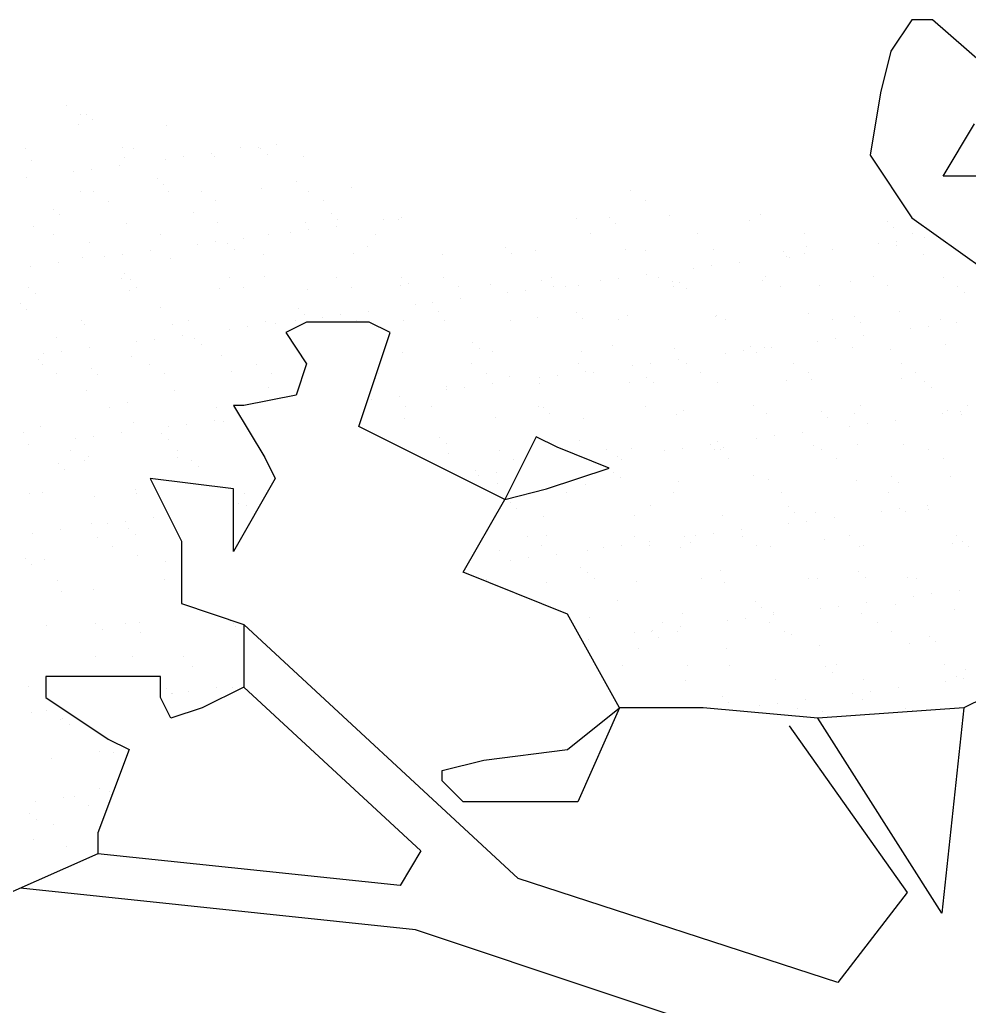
# Model space of a CAD drawing. Header units: millimetres. Extents: x 454 to 24074, y 929 to 15016.
# Drawn here: x 11877 to 12342, y 7680 to 8163.2 of the extents above; entities that cross this region are included whole.
import ezdxf

# ---------------------------------------------------------------- set-up
doc = ezdxf.new("R2010")
doc.units = ezdxf.units.MM
doc.layers.add('cadblocksdwg.com', color=255, linetype='Continuous')

# ---------------------------------------------------------------- blocks, each defined once
blk = doc.blocks.new('*X19')
at = {"color": 0}
for p, q in [((658.6789, 74.1592), (658.6789, 74.1592)), ((658.6957, 74.1485), (658.6957, 74.1485)), ((658.7024, 74.1494), (658.7024, 74.1494)), ((658.7098, 74.1426), (658.7098, 74.1426)), ((658.6928, 74.1368), (658.6928, 74.1368)), ((658.7951, 74.1363), (658.7951, 74.1363)), ((658.6319, 74.1096), (658.6319, 74.1096)), ((658.7446, 74.1107), (658.7446, 74.1107)), ((658.7565, 74.1098), (658.7565, 74.1098)), ((658.881, 74.11), (658.881, 74.11)), ((658.9023, 74.1111), (658.9023, 74.1111)), ((658.9046, 74.1094), (658.9046, 74.1094)), ((658.9231, 74.1138), (658.9231, 74.1138)), ((658.7469, 74.0993), (658.7469, 74.0993)), ((658.7947, 74.0969), (658.7947, 74.0969)), ((658.8155, 74.0996), (658.8155, 74.0996)), ((658.848, 74.1039), (658.848, 74.1039)), ((658.8516, 74.1006), (658.8516, 74.1006)), ((658.912, 74.1026), (658.912, 74.1026)), ((658.9539, 74.1001), (658.9539, 74.1001)), ((658.6388, 74.0954), (658.6388, 74.0954)), ((658.7078, 74.0855), (658.7078, 74.0855)), ((658.7403, 74.0898), (658.7403, 74.0898)), ((658.6327, 74.0756), (658.6327, 74.0756)), ((658.687, 74.0827), (658.687, 74.0827)), ((658.7844, 74.0743), (658.7844, 74.0743)), ((658.7918, 74.0675), (658.7918, 74.0675)), ((658.9057, 74.0631), (658.9057, 74.0631)), ((658.9468, 74.0707), (658.9468, 74.0707)), ((659.0104, 74.0644), (659.0104, 74.0644)), ((658.6953, 74.0597), (658.6953, 74.0597)), ((658.7112, 74.0591), (658.7112, 74.0591)), ((658.7976, 74.0592), (658.7976, 74.0592)), ((658.8357, 74.0593), (658.8357, 74.0593)), ((658.9603, 74.0595), (658.9603, 74.0595)), ((659.334, 74.0602), (659.334, 74.0602)), ((658.728, 74.0483), (658.728, 74.0483)), ((658.8526, 74.0486), (658.8526, 74.0486)), ((658.9772, 74.0488), (658.9772, 74.0488)), ((659.3509, 74.0495), (659.3509, 74.0495)), ((658.6642, 74.0391), (658.6642, 74.0391)), ((658.6715, 74.0324), (658.6715, 74.0324)), ((658.8266, 74.0356), (658.8266, 74.0356)), ((658.9866, 74.0342), (658.9866, 74.0342)), ((659.0677, 74.0293), (659.0677, 74.0293)), ((659.3091, 74.0293), (659.3091, 74.0293)), ((659.3795, 74.0317), (659.3795, 74.0317)), ((659.4842, 74.033), (659.4842, 74.033)), ((658.6414, 74.0183), (658.6414, 74.0183)), ((658.7494, 74.0222), (658.7494, 74.0222)), ((658.8541, 74.0235), (658.8541, 74.0235)), ((658.9564, 74.023), (658.9564, 74.023)), ((658.9925, 74.0194), (658.9925, 74.0194)), ((658.994, 74.0275), (658.994, 74.0275)), ((659.0469, 74.0265), (659.0469, 74.0265)), ((659.0645, 74.0269), (659.0645, 74.0269)), ((659.2715, 74.0278), (659.2715, 74.0278)), ((659.3165, 74.0226), (659.3165, 74.0226)), ((659.4715, 74.0258), (659.4715, 74.0258)), ((659.6316, 74.0244), (659.6316, 74.0244)), ((659.639, 74.0177), (659.639, 74.0177)), ((658.6642, 74.0094), (658.6642, 74.0094)), ((658.7888, 74.0096), (658.7888, 74.0096)), ((658.8849, 74.0052), (658.8849, 74.0052)), ((658.9133, 74.0099), (658.9133, 74.0099)), ((658.9392, 74.0124), (658.9392, 74.0124)), ((658.96, 74.0151), (658.96, 74.0151)), ((659.0379, 74.0101), (659.0379, 74.0101)), ((659.287, 74.0106), (659.287, 74.0106)), ((659.4116, 74.0108), (659.4116, 74.0108)), ((659.5362, 74.011), (659.5362, 74.011)), ((659.6607, 74.0112), (659.6607, 74.0112)), ((659.6754, 74.0057), (659.6754, 74.0057)), ((658.7063, 74.0005), (658.7063, 74.0005)), ((658.8315, 73.9982), (658.8315, 73.9982)), ((658.8524, 74.0009), (658.8524, 74.0009)), ((658.8664, 73.9991), (658.8664, 73.9991)), ((659.0288, 73.9956), (659.0288, 73.9956)), ((659.1889, 73.9942), (659.1889, 73.9942)), ((659.5383, 73.9955), (659.5383, 73.9955)), ((659.6221, 73.9987), (659.6221, 73.9987)), ((659.6429, 74.0015), (659.6429, 74.0015)), ((659.643, 73.9968), (659.643, 73.9968)), ((658.6978, 73.9826), (658.6978, 73.9826)), ((658.7239, 73.984), (658.7239, 73.984)), ((658.7447, 73.9868), (658.7447, 73.9868)), ((658.7772, 73.991), (658.7772, 73.991)), ((658.8738, 73.9924), (658.8738, 73.9924)), ((658.9082, 73.986), (658.9082, 73.986)), ((659.0129, 73.9873), (659.0129, 73.9873)), ((659.1152, 73.9869), (659.1152, 73.9869)), ((659.1962, 73.9875), (659.1962, 73.9875)), ((659.2232, 73.9907), (659.2232, 73.9907)), ((659.328, 73.9921), (659.328, 73.9921)), ((659.3513, 73.9907), (659.3513, 73.9907)), ((659.4303, 73.9916), (659.4303, 73.9916)), ((659.5113, 73.9893), (659.5113, 73.9893)), ((659.5144, 73.9845), (659.5144, 73.9845)), ((659.5187, 73.9826), (659.5187, 73.9826)), ((659.5353, 73.9873), (659.5353, 73.9873)), ((659.5678, 73.9916), (659.5678, 73.9916)), ((659.6738, 73.9858), (659.6738, 73.9858)), ((658.637, 73.9726), (658.637, 73.9726)), ((658.6695, 73.9769), (658.6695, 73.9769)), ((658.8002, 73.9821), (658.8002, 73.9821)), ((659.4276, 73.9731), (659.4276, 73.9731)), ((659.4601, 73.9774), (659.4601, 73.9774)), ((658.7461, 73.964), (658.7461, 73.964)), ((658.9086, 73.9605), (658.9086, 73.9605)), ((658.9926, 73.9594), (658.9926, 73.9594)), ((659.1172, 73.9596), (659.1172, 73.9596)), ((659.2417, 73.9598), (659.2417, 73.9598)), ((659.3524, 73.9632), (659.3524, 73.9632)), ((659.3663, 73.96), (659.3663, 73.96)), ((659.4068, 73.9704), (659.4068, 73.9704)), ((659.4909, 73.9603), (659.4909, 73.9603)), ((659.6154, 73.9605), (659.6154, 73.9605)), ((658.6358, 73.9479), (658.6358, 73.9479)), ((658.7435, 73.9589), (658.7435, 73.9589)), ((658.7535, 73.9573), (658.7535, 73.9573)), ((658.7603, 73.9482), (658.7603, 73.9482)), ((658.868, 73.9591), (658.868, 73.9591)), ((658.8849, 73.9484), (658.8849, 73.9484)), ((659.0095, 73.9486), (659.0095, 73.9486)), ((659.067, 73.9498), (659.067, 73.9498)), ((659.0686, 73.9591), (659.0686, 73.9591)), ((659.076, 73.9524), (659.076, 73.9524)), ((659.134, 73.9488), (659.134, 73.9488)), ((659.1717, 73.9512), (659.1717, 73.9512)), ((659.231, 73.9556), (659.231, 73.9556)), ((659.2448, 73.949), (659.2448, 73.949)), ((659.2586, 73.9491), (659.2586, 73.9491)), ((659.274, 73.9507), (659.274, 73.9507)), ((659.2991, 73.9562), (659.2991, 73.9562)), ((659.3199, 73.9589), (659.3199, 73.9589)), ((659.382, 73.9546), (659.382, 73.9546)), ((659.3832, 73.9493), (659.3832, 73.9493)), ((659.3911, 73.9542), (659.3911, 73.9542)), ((659.4867, 73.9559), (659.4867, 73.9559)), ((659.5077, 73.9495), (659.5077, 73.9495)), ((659.5535, 73.9507), (659.5535, 73.9507)), ((659.5891, 73.9554), (659.5891, 73.9554)), ((659.6323, 73.9498), (659.6323, 73.9498)), ((659.6971, 73.9593), (659.6971, 73.9593)), ((659.7136, 73.9493), (659.7136, 73.9493)), ((658.6439, 73.9412), (658.6439, 73.9412)), ((658.7519, 73.9451), (658.7519, 73.9451)), ((658.8566, 73.9464), (658.8566, 73.9464)), ((658.9589, 73.946), (658.9589, 73.946)), ((659.1914, 73.942), (659.1914, 73.942)), ((659.2122, 73.9448), (659.2122, 73.9448)), ((659.3985, 73.9474), (659.3985, 73.9474)), ((659.7209, 73.9425), (659.7209, 73.9425)), ((658.6259, 73.9289), (658.6259, 73.9289)), ((658.7883, 73.9254), (658.7883, 73.9254)), ((659.0838, 73.9278), (659.0838, 73.9278)), ((659.1046, 73.9306), (659.1046, 73.9306)), ((659.1371, 73.9349), (659.1371, 73.9349)), ((658.6333, 73.9222), (658.6333, 73.9222)), ((658.9484, 73.924), (658.9484, 73.924)), ((658.9557, 73.9172), (658.9557, 73.9172)), ((658.9761, 73.9137), (658.9761, 73.9137)), ((658.9969, 73.9164), (658.9969, 73.9164)), ((659.0294, 73.9207), (659.0294, 73.9207)), ((659.1108, 73.9205), (659.1108, 73.9205)), ((659.2258, 73.9137), (659.2258, 73.9137)), ((659.2708, 73.9191), (659.2708, 73.9191)), ((659.3305, 73.915), (659.3305, 73.915)), ((659.4328, 73.9145), (659.4328, 73.9145)), ((659.4333, 73.9156), (659.4333, 73.9156)), ((659.5408, 73.9184), (659.5408, 73.9184)), ((659.5933, 73.9142), (659.5933, 73.9142)), ((659.6455, 73.9197), (659.6455, 73.9197)), ((658.6965, 73.9093), (658.6965, 73.9093)), ((658.7003, 73.9055), (658.7003, 73.9055)), ((658.8027, 73.905), (658.8027, 73.905)), ((658.8211, 73.9095), (658.8211, 73.9095)), ((658.8892, 73.9022), (658.8892, 73.9022)), ((658.9107, 73.9089), (658.9107, 73.9089)), ((658.9218, 73.9065), (658.9218, 73.9065)), ((658.9456, 73.9097), (658.9456, 73.9097)), ((659.0154, 73.9103), (659.0154, 73.9103)), ((659.0702, 73.9099), (659.0702, 73.9099)), ((659.1177, 73.9098), (659.1177, 73.9098)), ((659.1948, 73.9102), (659.1948, 73.9102)), ((659.2782, 73.9123), (659.2782, 73.9123)), ((659.3193, 73.9104), (659.3193, 73.9104)), ((659.4439, 73.9106), (659.4439, 73.9106)), ((659.5685, 73.9108), (659.5685, 73.9108)), ((659.6007, 73.9074), (659.6007, 73.9074)), ((659.6798, 73.9027), (659.6798, 73.9027)), ((659.693, 73.9111), (659.693, 73.9111)), ((659.7123, 73.907), (659.7123, 73.907)), ((658.8141, 73.8923), (658.8141, 73.8923)), ((658.8684, 73.8995), (658.8684, 73.8995)), ((659.6047, 73.8928), (659.6047, 73.8928)), ((659.659, 73.9), (659.659, 73.9)), ((658.6681, 73.8903), (658.6681, 73.8903)), ((658.7607, 73.8853), (658.7607, 73.8853)), ((658.7816, 73.8881), (658.7816, 73.8881)), ((658.8281, 73.8889), (658.8281, 73.8889)), ((658.8355, 73.8821), (658.8355, 73.8821)), ((659.1506, 73.884), (659.1506, 73.884)), ((659.313, 73.8805), (659.313, 73.8805)), ((659.5513, 73.8858), (659.5513, 73.8858)), ((659.5721, 73.8886), (659.5721, 73.8886)), ((659.6996, 73.8822), (659.6996, 73.8822)), ((658.6531, 73.8711), (658.6531, 73.8711)), ((658.6739, 73.8739), (658.6739, 73.8739)), ((658.7064, 73.8782), (658.7064, 73.8782)), ((658.7544, 73.868), (658.7544, 73.868)), ((658.8591, 73.8694), (658.8591, 73.8694)), ((659.0695, 73.8728), (659.0695, 73.8728)), ((659.158, 73.8772), (659.158, 73.8772)), ((659.1742, 73.8741), (659.1742, 73.8741)), ((659.2765, 73.8736), (659.2765, 73.8736)), ((659.3846, 73.8775), (659.3846, 73.8775)), ((659.4436, 73.8717), (659.4436, 73.8717)), ((659.4645, 73.8744), (659.4645, 73.8744)), ((659.4731, 73.8791), (659.4731, 73.8791)), ((659.4804, 73.8723), (659.4804, 73.8723)), ((659.4893, 73.8788), (659.4893, 73.8788)), ((659.497, 73.8787), (659.497, 73.8787)), ((659.5916, 73.8784), (659.5916, 73.8784)), ((659.6355, 73.8755), (659.6355, 73.8755)), ((658.6464, 73.8641), (658.6464, 73.8641)), ((658.6512, 73.8585), (658.6512, 73.8585)), ((658.7758, 73.8588), (658.7758, 73.8588)), ((658.9003, 73.859), (658.9003, 73.859)), ((659.1495, 73.8594), (659.1495, 73.8594)), ((659.274, 73.8597), (659.274, 73.8597)), ((659.336, 73.8575), (659.336, 73.8575)), ((659.3568, 73.8602), (659.3568, 73.8602)), ((659.3893, 73.8645), (659.3893, 73.8645)), ((659.3986, 73.8599), (659.3986, 73.8599)), ((659.5232, 73.8601), (659.5232, 73.8601)), ((659.6477, 73.8603), (659.6477, 73.8603)), ((658.6681, 73.8478), (658.6681, 73.8478)), ((658.7079, 73.8538), (658.7079, 73.8538)), ((658.7153, 73.847), (658.7153, 73.847)), ((658.7926, 73.848), (658.7926, 73.848)), ((658.8703, 73.8503), (658.8703, 73.8503)), ((658.9172, 73.8482), (658.9172, 73.8482)), ((659.0418, 73.8485), (659.0418, 73.8485)), ((659.1663, 73.8487), (659.1663, 73.8487)), ((659.1928, 73.8453), (659.1928, 73.8453)), ((659.2491, 73.846), (659.2491, 73.846)), ((659.2816, 73.8503), (659.2816, 73.8503)), ((659.2909, 73.8489), (659.2909, 73.8489)), ((659.4155, 73.8491), (659.4155, 73.8491)), ((659.54, 73.8494), (659.54, 73.8494)), ((659.6646, 73.8496), (659.6646, 73.8496)), ((659.0377, 73.8421), (659.0377, 73.8421)), ((659.174, 73.8361), (659.174, 73.8361)), ((659.2283, 73.8433), (659.2283, 73.8433)), ((659.2283, 73.8366), (659.2283, 73.8366)), ((659.333, 73.8379), (659.333, 73.8379)), ((659.3528, 73.844), (659.3528, 73.844)), ((659.3602, 73.8372), (659.3602, 73.8372)), ((659.4353, 73.8374), (659.4353, 73.8374)), ((659.5152, 73.8404), (659.5152, 73.8404)), ((659.5434, 73.8413), (659.5434, 73.8413)), ((659.6481, 73.8427), (659.6481, 73.8427)), ((659.6753, 73.8391), (659.6753, 73.8391)), ((658.7029, 73.8285), (658.7029, 73.8285)), ((658.8052, 73.828), (658.8052, 73.828)), ((658.9132, 73.8319), (658.9132, 73.8319)), ((659.0663, 73.822), (659.0663, 73.822)), ((659.1203, 73.8327), (659.1203, 73.8327)), ((659.1206, 73.8291), (659.1206, 73.8291)), ((659.1415, 73.8319), (659.1415, 73.8319)), ((659.6827, 73.8323), (659.6827, 73.8323)), ((658.7501, 73.8151), (658.7501, 73.8151)), ((659.0338, 73.8177), (659.0338, 73.8177)), ((659.6008, 73.8107), (659.6008, 73.8107)), ((659.7253, 73.8109), (659.7253, 73.8109)), ((658.7288, 73.8091), (658.7288, 73.8091)), ((658.8534, 73.8093), (658.8534, 73.8093)), ((659.0725, 73.8102), (659.0725, 73.8102)), ((659.1025, 73.8098), (659.1025, 73.8098)), ((659.2271, 73.81), (659.2271, 73.81)), ((659.2326, 73.8089), (659.2326, 73.8089)), ((659.24, 73.8021), (659.24, 73.8021)), ((659.3516, 73.8102), (659.3516, 73.8102)), ((659.3871, 73.8004), (659.3871, 73.8004)), ((659.395, 73.8053), (659.395, 73.8053)), ((659.4762, 73.8105), (659.4762, 73.8105)), ((659.4918, 73.8018), (659.4918, 73.8018)), ((659.5551, 73.8039), (659.5551, 73.8039)), ((659.5941, 73.8013), (659.5941, 73.8013)), ((659.6959, 73.8013), (659.6959, 73.8013)), ((659.7021, 73.8052), (659.7021, 73.8052)), ((659.7167, 73.804), (659.7167, 73.804)), ((659.7175, 73.8004), (659.7175, 73.8004)), ((658.757, 73.791), (658.757, 73.791)), ((658.8184, 73.7893), (658.8184, 73.7893)), ((658.851, 73.7936), (658.851, 73.7936)), ((658.8617, 73.7923), (658.8617, 73.7923)), ((659.072, 73.7957), (659.072, 73.7957)), ((659.1767, 73.797), (659.1767, 73.797)), ((659.279, 73.7965), (659.279, 73.7965)), ((659.5624, 73.7972), (659.5624, 73.7972)), ((659.609, 73.7899), (659.609, 73.7899)), ((659.6415, 73.7941), (659.6415, 73.7941)), ((658.6298, 73.78), (658.6298, 73.78)), ((658.6489, 73.7871), (658.6489, 73.7871)), ((658.7433, 73.7794), (658.7433, 73.7794)), ((658.7899, 73.7787), (658.7899, 73.7787)), ((658.7976, 73.7866), (658.7976, 73.7866)), ((659.5339, 73.78), (659.5339, 73.78)), ((659.5882, 73.7871), (659.5882, 73.7871)), ((658.6356, 73.7653), (658.6356, 73.7653)), ((658.69, 73.7724), (658.69, 73.7724)), ((658.7108, 73.7752), (658.7108, 73.7752)), ((658.7972, 73.7719), (658.7972, 73.7719)), ((659.1123, 73.7738), (659.1123, 73.7738)), ((659.1197, 73.767), (659.1197, 73.767)), ((659.2748, 73.7702), (659.2748, 73.7702)), ((659.4262, 73.7658), (659.4262, 73.7658)), ((659.4348, 73.7688), (659.4348, 73.7688)), ((659.4805, 73.7729), (659.4805, 73.7729)), ((659.5013, 73.7757), (659.5013, 73.7757)), ((659.5972, 73.7653), (659.5972, 73.7653)), ((659.6506, 73.7656), (659.6506, 73.7656)), ((658.6835, 73.7584), (658.6835, 73.7584)), ((658.8081, 73.7586), (658.8081, 73.7586)), ((659.1228, 73.7556), (659.1228, 73.7556)), ((659.1818, 73.7593), (659.1818, 73.7593)), ((659.3063, 73.7595), (659.3063, 73.7595)), ((659.3355, 73.7609), (659.3355, 73.7609)), ((659.3729, 73.7588), (659.3729, 73.7588)), ((659.3937, 73.7615), (659.3937, 73.7615)), ((659.4309, 73.7597), (659.4309, 73.7597)), ((659.4378, 73.7604), (659.4378, 73.7604)), ((659.4422, 73.7621), (659.4422, 73.7621)), ((659.5459, 73.7643), (659.5459, 73.7643)), ((659.5555, 73.7599), (659.5555, 73.7599)), ((659.68, 73.7602), (659.68, 73.7602)), ((658.6696, 73.7436), (658.6696, 73.7436)), ((658.7004, 73.7476), (658.7004, 73.7476)), ((658.7054, 73.7514), (658.7054, 73.7514)), ((658.8077, 73.7509), (658.8077, 73.7509)), ((658.8249, 73.7478), (658.8249, 73.7478)), ((659.1986, 73.7485), (659.1986, 73.7485)), ((659.3185, 73.7516), (659.3185, 73.7516)), ((659.3232, 73.7487), (659.3232, 73.7487)), ((659.4478, 73.749), (659.4478, 73.749)), ((659.5723, 73.7492), (659.5723, 73.7492)), ((659.6969, 73.7494), (659.6969, 73.7494)), ((658.677, 73.7368), (658.677, 73.7368)), ((658.832, 73.74), (658.832, 73.74)), ((659.1545, 73.7351), (659.1545, 73.7351)), ((659.1575, 73.7304), (659.1575, 73.7304)), ((659.1783, 73.7332), (659.1783, 73.7332)), ((659.3146, 73.7337), (659.3146, 73.7337)), ((659.1792, 73.72), (659.1792, 73.72)), ((659.2816, 73.7195), (659.2816, 73.7195)), ((659.3219, 73.727), (659.3219, 73.727)), ((659.3896, 73.7234), (659.3896, 73.7234)), ((659.477, 73.7302), (659.477, 73.7302)), ((659.4943, 73.7247), (659.4943, 73.7247)), ((659.5966, 73.7242), (659.5966, 73.7242)), ((659.637, 73.7288), (659.637, 73.7288)), ((659.6444, 73.7221), (659.6444, 73.7221)), ((659.7047, 73.7281), (659.7047, 73.7281)), ((658.6365, 73.7087), (658.6365, 73.7087)), ((658.6514, 73.71), (658.6514, 73.71)), ((658.7595, 73.7139), (658.7595, 73.7139)), ((658.7611, 73.7089), (658.7611, 73.7089)), ((658.8857, 73.7092), (658.8857, 73.7092)), ((659.2594, 73.7098), (659.2594, 73.7098)), ((659.3839, 73.7101), (659.3839, 73.7101)), ((659.5085, 73.7103), (659.5085, 73.7103)), ((659.6331, 73.7105), (659.6331, 73.7105)), ((658.7118, 73.7049), (658.7118, 73.7049)), ((658.8792, 73.6968), (658.8792, 73.6968)), ((659.1943, 73.6986), (659.1943, 73.6986)), ((658.8878, 73.6949), (658.8878, 73.6949)), ((659.2017, 73.6919), (659.2017, 73.6919)), ((659.3567, 73.6951), (659.3567, 73.6951)), ((659.5168, 73.6937), (659.5168, 73.6937)), ((659.5242, 73.687), (659.5242, 73.687)), ((659.5484, 73.6872), (659.5484, 73.6872)), ((659.6251, 73.6884), (659.6251, 73.6884)), ((659.6459, 73.6911), (659.6459, 73.6911)), ((659.6531, 73.6885), (659.6531, 73.6885)), ((659.6784, 73.6954), (659.6784, 73.6954)), ((659.6792, 73.6902), (659.6792, 73.6902)), ((658.7079, 73.6743), (658.7079, 73.6743)), ((658.7268, 73.6737), (658.7268, 73.6737)), ((658.7477, 73.6765), (658.7477, 73.6765)), ((658.7802, 73.6807), (658.7802, 73.6807)), ((659.2333, 73.6825), (659.2333, 73.6825)), ((659.338, 73.6838), (659.338, 73.6838)), ((659.4404, 73.6833), (659.4404, 73.6833)), ((659.5174, 73.6742), (659.5174, 73.6742)), ((659.5382, 73.677), (659.5382, 73.677)), ((659.5707, 73.6813), (659.5707, 73.6813)), ((658.64, 73.6623), (658.64, 73.6623)), ((658.6725, 73.6666), (658.6725, 73.6666)), ((658.7516, 73.6684), (658.7516, 73.6684)), ((658.759, 73.6617), (658.759, 73.6617)), ((659.4306, 73.6628), (659.4306, 73.6628)), ((659.4631, 73.6671), (659.4631, 73.6671)), ((658.7158, 73.6582), (658.7158, 73.6582)), ((659.2141, 73.6591), (659.2141, 73.6591)), ((659.2365, 73.66), (659.2365, 73.66)), ((659.3386, 73.6593), (659.3386, 73.6593)), ((659.3554, 73.6529), (659.3554, 73.6529)), ((659.3966, 73.6586), (659.3966, 73.6586)), ((659.4039, 73.6519), (659.4039, 73.6519)), ((659.4097, 73.6601), (659.4097, 73.6601)), ((659.4632, 73.6596), (659.4632, 73.6596)), ((659.559, 73.6551), (659.559, 73.6551)), ((659.5878, 73.6598), (659.5878, 73.6598)), ((659.7072, 73.651), (659.7072, 73.651)), ((659.7123, 73.66), (659.7123, 73.66)), ((659.719, 73.6537), (659.719, 73.6537)), ((658.7327, 73.6474), (658.7327, 73.6474)), ((659.1818, 73.6429), (659.1818, 73.6429)), ((659.231, 73.6484), (659.231, 73.6484)), ((659.2841, 73.6424), (659.2841, 73.6424)), ((659.3021, 73.6459), (659.3021, 73.6459)), ((659.3229, 73.6486), (659.3229, 73.6486)), ((659.3555, 73.6486), (659.3555, 73.6486)), ((659.3921, 73.6463), (659.3921, 73.6463)), ((659.4801, 73.6488), (659.4801, 73.6488)), ((659.4968, 73.6476), (659.4968, 73.6476)), ((659.5991, 73.6471), (659.5991, 73.6471)), ((659.6046, 73.649), (659.6046, 73.649)), ((659.7264, 73.6469), (659.7264, 73.6469)), ((658.6314, 73.6333), (658.6314, 73.6333)), ((658.654, 73.6329), (658.654, 73.6329)), ((658.762, 73.6368), (658.762, 73.6368)), ((658.7938, 73.6298), (658.7938, 73.6298)), ((659.1944, 73.6317), (659.1944, 73.6317)), ((659.2152, 73.6344), (659.2152, 73.6344)), ((659.2477, 73.6387), (659.2477, 73.6387)), ((658.6387, 73.6266), (658.6387, 73.6266)), ((659.2763, 73.6235), (659.2763, 73.6235)), ((659.2837, 73.6167), (659.2837, 73.6167)), ((659.4387, 73.62), (659.4387, 73.62)), ((659.5988, 73.6186), (659.5988, 73.6186)), ((658.6688, 73.6085), (658.6688, 73.6085)), ((658.7934, 73.6088), (658.7934, 73.6088)), ((659.1671, 73.6094), (659.1671, 73.6094)), ((659.2358, 73.6054), (659.2358, 73.6054)), ((659.2917, 73.6097), (659.2917, 73.6097)), ((659.3406, 73.6067), (659.3406, 73.6067)), ((659.4162, 73.6099), (659.4162, 73.6099)), ((659.4429, 73.6062), (659.4429, 73.6062)), ((659.5408, 73.6101), (659.5408, 73.6101)), ((659.5509, 73.6101), (659.5509, 73.6101)), ((659.6062, 73.6118), (659.6062, 73.6118)), ((659.6556, 73.6115), (659.6556, 73.6115)), ((659.6654, 73.6103), (659.6654, 73.6103)), ((658.6735, 73.5947), (658.6735, 73.5947)), ((658.7104, 73.5972), (658.7104, 73.5972)), ((659.7153, 73.5967), (659.7153, 73.5967)), ((659.3185, 73.5849), (659.3185, 73.5849)), ((659.4785, 73.5835), (659.4785, 73.5835)), ((659.6076, 73.5825), (659.6076, 73.5825)), ((659.662, 73.5897), (659.662, 73.5897)), ((659.6828, 73.5924), (659.6828, 73.5924)), ((659.4859, 73.5767), (659.4859, 73.5767)), ((659.4993, 73.5706), (659.4993, 73.5706)), ((659.5543, 73.5755), (659.5543, 73.5755)), ((659.5751, 73.5783), (659.5751, 73.5783)), ((659.6017, 73.5701), (659.6017, 73.5701)), ((659.641, 73.5799), (659.641, 73.5799)), ((659.7097, 73.574), (659.7097, 73.574)), ((658.7645, 73.5597), (658.7645, 73.5597)), ((658.8692, 73.5611), (658.8692, 73.5611)), ((659.2866, 73.5653), (659.2866, 73.5653)), ((659.371, 73.5592), (659.371, 73.5592)), ((659.3946, 73.5692), (659.3946, 73.5692)), ((659.4466, 73.5613), (659.4466, 73.5613)), ((659.4674, 73.5641), (659.4674, 73.5641)), ((659.4955, 73.5594), (659.4955, 73.5594)), ((659.5, 73.5684), (659.5, 73.5684)), ((659.6201, 73.5596), (659.6201, 73.5596)), ((658.6565, 73.5558), (658.6565, 73.5558)), ((658.7133, 73.5582), (658.7133, 73.5582)), ((658.7207, 73.5514), (658.7207, 73.5514)), ((658.7481, 73.558), (658.7481, 73.558)), ((658.765, 73.5473), (658.765, 73.5473)), ((658.8727, 73.5583), (658.8727, 73.5583)), ((658.8758, 73.5547), (658.8758, 73.5547)), ((659.3389, 73.5472), (659.3389, 73.5472)), ((659.3583, 73.5484), (659.3583, 73.5484)), ((659.3598, 73.5499), (659.3598, 73.5499)), ((659.3878, 73.5484), (659.3878, 73.5484)), ((659.3923, 73.5542), (659.3923, 73.5542)), ((659.5124, 73.5486), (659.5124, 73.5486)), ((659.637, 73.5489), (659.637, 73.5489)), ((659.2846, 73.54), (659.2846, 73.54)), ((659.3657, 73.5416), (659.3657, 73.5416)), ((659.5207, 73.5448), (659.5207, 73.5448)), ((659.6808, 73.5435), (659.6808, 73.5435)), ((659.6881, 73.5367), (659.6881, 73.5367)), ((659.3431, 73.5296), (659.3431, 73.5296)), ((659.4454, 73.5292), (659.4454, 73.5292)), ((659.5534, 73.533), (659.5534, 73.533)), ((659.6581, 73.5344), (659.6581, 73.5344)), ((658.7129, 73.5202), (658.7129, 73.5202)), ((658.7555, 73.5196), (658.7555, 73.5196)), ((658.8153, 73.5197), (658.8153, 73.5197)), ((658.8257, 73.5086), (658.8257, 73.5086)), ((659.324, 73.5095), (659.324, 73.5095)), ((659.4005, 73.5097), (659.4005, 73.5097)), ((659.4485, 73.5097), (659.4485, 73.5097)), ((659.5605, 73.5084), (659.5605, 73.5084)), ((659.5679, 73.5016), (659.5679, 73.5016)), ((659.5731, 73.51), (659.5731, 73.51)), ((659.6977, 73.5102), (659.6977, 73.5102)), ((659.7229, 73.5048), (659.7229, 73.5048)), ((659.3972, 73.4921), (659.3972, 73.4921)), ((659.5019, 73.4935), (659.5019, 73.4935)), ((659.6042, 73.493), (659.6042, 73.493)), ((659.6988, 73.491), (659.6988, 73.491)), ((659.7122, 73.4969), (659.7122, 73.4969)), ((659.7197, 73.4937), (659.7197, 73.4937)), ((658.6353, 73.4844), (658.6353, 73.4844)), ((658.7953, 73.4831), (658.7953, 73.4831)), ((658.8214, 73.479), (658.8214, 73.479)), ((658.8539, 73.4833), (658.8539, 73.4833)), ((658.8717, 73.484), (658.8717, 73.484)), ((659.612, 73.4795), (659.612, 73.4795)), ((659.6445, 73.4838), (659.6445, 73.4838)), ((658.8006, 73.4763), (658.8006, 73.4763)), ((658.8027, 73.4763), (658.8027, 73.4763)), ((659.4403, 73.4733), (659.4403, 73.4733)), ((659.5368, 73.4697), (659.5368, 73.4697)), ((659.5912, 73.4768), (659.5912, 73.4768)), ((659.6027, 73.4697), (659.6027, 73.4697)), ((658.6559, 73.4576), (658.6559, 73.4576)), ((659.4477, 73.4665), (659.4477, 73.4665)), ((659.4835, 73.4626), (659.4835, 73.4626)), ((659.5043, 73.4654), (659.5043, 73.4654)), ((659.5278, 73.4592), (659.5278, 73.4592)), ((659.556, 73.456), (659.556, 73.456)), ((659.6524, 73.4595), (659.6524, 73.4595)), ((659.6607, 73.4573), (659.6607, 73.4573)), ((658.6386, 73.455), (658.6386, 73.455)), ((658.6727, 73.4469), (658.6727, 73.4469)), ((658.6751, 73.448), (658.6751, 73.448)), ((658.6825, 73.4412), (658.6825, 73.4412)), ((658.6615, 73.4017), (658.6615, 73.4017)), ((658.7173, 73.4093), (658.7173, 73.4093)), ((658.7335, 73.4082), (658.7335, 73.4082)), ((658.718, 73.366), (658.718, 73.366)), ((658.6755, 73.3563), (658.6755, 73.3563)), ((658.6882, 73.3575), (658.6882, 73.3575)), ((658.7298, 73.3634), (658.7298, 73.3634)), ((658.6429, 73.352), (658.6429, 73.352)), ((658.705, 73.3467), (658.705, 73.3467)), ((658.6368, 73.3377), (658.6368, 73.3377)), ((658.6442, 73.331), (658.6442, 73.331)), ((658.664, 73.3246), (658.664, 73.3246)), ((658.6412, 73.3078), (658.6412, 73.3078)), ((658.679, 73.2991), (658.679, 73.2991))]:
    blk.add_line(p, q, dxfattribs=at)
blk = doc.blocks.new('Trees side 014_cad-block.com')
at = {"color": 0}
for points in [[(-248.21, 4002.53), (-348.34, 4002.53), (-318.3, 4052.57)], [(-278.25, 4082.59), (-358.35, 4152.64), (-378.38, 4152.64), (-398.4, 4122.62), (-408.42, 4082.59), (-418.43, 4022.54), (-378.38, 3962.5), (-308.29, 3912.46)], [(-288.26, 3512.15), (-328.32, 3492.14), (-468.49, 3482.13), (-578.63, 3492.14), (-658.73, 3492.14), (-698.78, 3402.07), (-808.92, 3402.07), (-828.95, 3422.09), (-828.95, 3432.09), (-788.9, 3442.1), (-708.8, 3452.11), (-658.73, 3492.14), (-708.8, 3582.21), (-808.92, 3622.24), (-768.87, 3692.29), (-728.82, 3702.3), (-668.75, 3722.32), (-718.81, 3742.33), (-738.84, 3752.34), (-768.87, 3692.29), (-909.05, 3762.35), (-879.01, 3852.41), (-899.04, 3862.42), (-959.11, 3862.42), (-979.14, 3852.41), (-959.11, 3822.39), (-969.13, 3792.37), (-1019.19, 3782.36), (-1029.2, 3782.36), (-999.17, 3732.32), (-989.15, 3712.31), (-1029.2, 3642.25), (-1029.2, 3702.3), (-1109.31, 3712.31), (-1079.27, 3652.26), (-1079.27, 3592.22), (-1019.19, 3572.2), (-1019.19, 3572.2), (-1019.19, 3512.15), (-1059.24, 3492.14), (-1089.28, 3482.13), (-1099.29, 3502.15), (-1099.29, 3522.16), (-1209.43, 3522.16), (-1209.43, 3502.15), (-1149.36, 3462.12), (-1129.33, 3452.11), (-1159.37, 3372.05), (-1159.37, 3352.03), (-1249.48, 3312)], [(-496.14, 3474.97), (-382.81, 3315.05), (-449.47, 3228.43), (-756.13, 3328.38), (-1019.19, 3572.2)], [(-1019.19, 3512.15), (-849.46, 3355.03), (-869.46, 3321.72), (-1159.37, 3352.03)], [(-328.32, 3492.14), (-349.48, 3295.06), (-468.49, 3482.13)], [(-483.92, 3155.42), (-483.92, 3155.42), (-854.74, 3278.96), (-1233.75, 3318.99)]]:
    blk.add_lwpolyline(points, dxfattribs=at)
at = {"color": 0, "xscale": 826.9685674927985, "yscale": 826.9685674927985, "zscale": 826.9685674927985}
blk.add_blockref('*X19', (-545896.6, -57257.07), dxfattribs=at)

msp = doc.modelspace()

# ---------------------------------------------------------------- block references
at = {"layer": 'cadblocksdwg.com', "xscale": 0.5103099452236204, "yscale": 0.5103099452236204, "zscale": 0.5103099452236204}
msp.add_blockref('Trees side 014_cad-block.com', (12506.92, 6044.04), dxfattribs=at)

doc.saveas('drawing.dxf')
